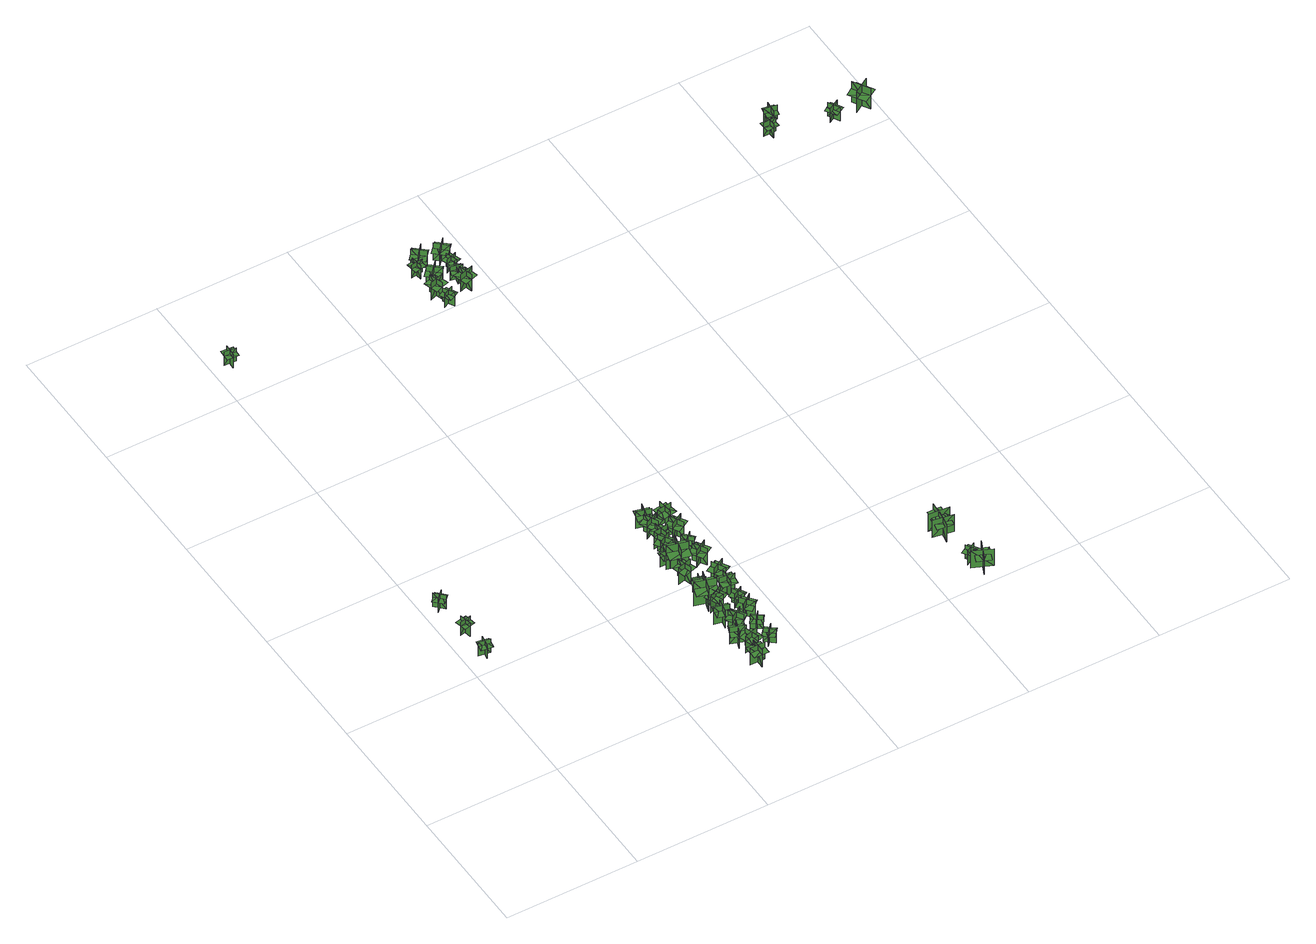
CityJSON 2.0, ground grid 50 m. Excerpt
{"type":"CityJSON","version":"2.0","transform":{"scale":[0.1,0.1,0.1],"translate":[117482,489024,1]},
"CityObjects":{
"tree1":{"type":"SolitaryVegetationObject","geometry":[{"type":"MultiSurface","lod":"1","boundaries":[[[0,1,2]],[[0,2,3]],[[4,5,6]],[[4,6,7]],[[8,9,10]],[[8,10,11]],[[8,11,12]],[[8,12,13]]]}]},
"tree2":{"type":"SolitaryVegetationObject","geometry":[{"type":"MultiSurface","lod":"1","boundaries":[[[14,15,16]],[[14,16,17]],[[18,19,20]],[[18,20,21]],[[22,23,24]],[[22,24,25]],[[22,25,26]],[[22,26,27]]]}]},
"tree3":{"type":"SolitaryVegetationObject","geometry":[{"type":"MultiSurface","lod":"1","boundaries":[[[28,29,30]],[[28,30,31]],[[32,33,34]],[[32,34,35]],[[36,37,38]],[[36,38,39]],[[36,39,40]],[[36,40,41]]]}]},
"tree4":{"type":"SolitaryVegetationObject","geometry":[{"type":"MultiSurface","lod":"1","boundaries":[[[42,43,44]],[[42,44,45]],[[46,47,48]],[[46,48,49]],[[50,51,52]],[[50,52,53]],[[50,53,54]],[[50,54,55]]]}]},
"tree5":{"type":"SolitaryVegetationObject","geometry":[{"type":"MultiSurface","lod":"1","boundaries":[[[56,57,58]],[[56,58,59]],[[60,61,62]],[[60,62,63]],[[64,65,66]],[[64,66,67]],[[64,67,68]],[[64,68,69]]]}]},
"tree6":{"type":"SolitaryVegetationObject","geometry":[{"type":"MultiSurface","lod":"1","boundaries":[[[70,71,72]],[[70,72,73]],[[74,75,76]],[[74,76,77]],[[78,79,80]],[[78,80,81]],[[78,81,82]],[[78,82,83]]]}]},
"tree7":{"type":"SolitaryVegetationObject","geometry":[{"type":"MultiSurface","lod":"1","boundaries":[[[84,85,86]],[[84,86,87]],[[88,89,90]],[[88,90,91]],[[92,93,94]],[[92,94,95]],[[92,95,96]],[[92,96,97]]]}]},
"tree8":{"type":"SolitaryVegetationObject","geometry":[{"type":"MultiSurface","lod":"1","boundaries":[[[98,99,100]],[[98,100,101]],[[102,103,104]],[[102,104,105]],[[106,107,108]],[[106,108,109]],[[106,109,110]],[[106,110,111]]]}]},
"tree9":{"type":"SolitaryVegetationObject","geometry":[{"type":"MultiSurface","lod":"1","boundaries":[[[112,113,114]],[[112,114,115]],[[116,117,118]],[[116,118,119]],[[120,121,122]],[[120,122,123]],[[120,123,124]],[[120,124,125]]]}]},
"tree10":{"type":"SolitaryVegetationObject","geometry":[{"type":"MultiSurface","lod":"1","boundaries":[[[126,127,128]],[[126,128,129]],[[130,131,132]],[[130,132,133]],[[134,135,136]],[[134,136,137]],[[134,137,138]],[[134,138,139]]]}]},
"tree11":{"type":"SolitaryVegetationObject","geometry":[{"type":"MultiSurface","lod":"1","boundaries":[[[140,141,142]],[[140,142,143]],[[144,145,146]],[[144,146,147]],[[148,149,150]],[[148,150,151]],[[148,151,152]],[[148,152,153]]]}]},
"tree12":{"type":"SolitaryVegetationObject","geometry":[{"type":"MultiSurface","lod":"1","boundaries":[[[154,155,156]],[[154,156,157]],[[158,159,160]],[[158,160,161]],[[162,163,164]],[[162,164,165]],[[162,165,166]],[[162,166,167]]]}]},
"tree13":{"type":"SolitaryVegetationObject","geometry":[{"type":"MultiSurface","lod":"1","boundaries":[[[168,169,170]],[[168,170,171]],[[172,173,174]],[[172,174,175]],[[176,177,178]],[[176,178,179]],[[176,179,180]],[[176,180,181]]]}]},
"tree14":{"type":"SolitaryVegetationObject","geometry":[{"type":"MultiSurface","lod":"1","boundaries":[[[182,183,184]],[[182,184,185]],[[186,187,188]],[[186,188,189]],[[190,191,192]],[[190,192,193]],[[190,193,194]],[[190,194,195]]]}]},
"tree15":{"type":"SolitaryVegetationObject","geometry":[{"type":"MultiSurface","lod":"1","boundaries":[[[196,197,198]],[[196,198,199]],[[200,201,202]],[[200,202,203]],[[204,205,206]],[[204,206,207]],[[204,207,208]],[[204,208,209]]]}]},
"tree16":{"type":"SolitaryVegetationObject","geometry":[{"type":"MultiSurface","lod":"1","boundaries":[[[210,211,212]],[[210,212,213]],[[214,215,216]],[[214,216,217]],[[218,219,220]],[[218,220,221]],[[218,221,222]],[[218,222,223]]]}]},
"tree17":{"type":"SolitaryVegetationObject","geometry":[{"type":"MultiSurface","lod":"1","boundaries":[[[224,225,226]],[[224,226,227]],[[228,229,230]],[[228,230,231]],[[232,233,234]],[[232,234,235]],[[232,235,236]],[[232,236,237]]]}]},
"tree18":{"type":"SolitaryVegetationObject","geometry":[{"type":"MultiSurface","lod":"1","boundaries":[[[238,239,240]],[[238,240,241]],[[242,243,244]],[[242,244,245]],[[246,247,248]],[[246,248,249]],[[246,249,250]],[[246,250,251]]]}]},
"tree19":{"type":"SolitaryVegetationObject","geometry":[{"type":"MultiSurface","lod":"1","boundaries":[[[252,253,254]],[[252,254,255]],[[256,257,258]],[[256,258,259]],[[260,261,262]],[[260,262,263]],[[260,263,264]],[[260,264,265]]]}]},
"tree20":{"type":"SolitaryVegetationObject","geometry":[{"type":"MultiSurface","lod":"1","boundaries":[[[266,267,268]],[[266,268,269]],[[270,271,272]],[[270,272,273]],[[274,275,276]],[[274,276,277]],[[274,277,278]],[[274,278,279]]]}]},
"tree21":{"type":"SolitaryVegetationObject","geometry":[{"type":"MultiSurface","lod":"1","boundaries":[[[280,281,282]],[[280,282,283]],[[284,285,286]],[[284,286,287]],[[288,289,290]],[[288,290,291]],[[288,291,292]],[[288,292,293]]]}]},
"tree22":{"type":"SolitaryVegetationObject","geometry":[{"type":"MultiSurface","lod":"1","boundaries":[[[294,295,296]],[[294,296,297]],[[298,299,300]],[[298,300,301]],[[302,303,304]],[[302,304,305]],[[302,305,306]],[[302,306,307]]]}]},
"tree23":{"type":"SolitaryVegetationObject","geometry":[{"type":"MultiSurface","lod":"1","boundaries":[[[308,309,310]],[[308,310,311]],[[312,313,314]],[[312,314,315]],[[316,317,318]],[[316,318,319]],[[316,319,320]],[[316,320,321]]]}]},
"tree24":{"type":"SolitaryVegetationObject","geometry":[{"type":"MultiSurface","lod":"1","boundaries":[[[322,323,324]],[[322,324,325]],[[326,327,328]],[[326,328,329]],[[330,331,332]],[[330,332,333]],[[330,333,334]],[[330,334,335]]]}]},
"tree25":{"type":"SolitaryVegetationObject","geometry":[{"type":"MultiSurface","lod":"1","boundaries":[[[336,337,338]],[[336,338,339]],[[340,341,342]],[[340,342,343]],[[344,345,346]],[[344,346,347]],[[344,347,348]],[[344,348,349]]]}]},
"tree26":{"type":"SolitaryVegetationObject","geometry":[{"type":"MultiSurface","lod":"1","boundaries":[[[350,351,352]],[[350,352,353]],[[354,355,356]],[[354,356,357]],[[358,359,360]],[[358,360,361]],[[358,361,362]],[[358,362,363]]]}]},
"tree27":{"type":"SolitaryVegetationObject","geometry":[{"type":"MultiSurface","lod":"1","boundaries":[[[364,365,366]],[[364,366,367]],[[368,369,370]],[[368,370,371]],[[372,373,374]],[[372,374,375]],[[372,375,376]],[[372,376,377]]]}]},
"tree28":{"type":"SolitaryVegetationObject","geometry":[{"type":"MultiSurface","lod":"1","boundaries":[[[378,379,380]],[[378,380,381]],[[382,383,384]],[[382,384,385]],[[386,387,388]],[[386,388,389]],[[386,389,390]],[[386,390,391]]]}]},
"tree29":{"type":"SolitaryVegetationObject","geometry":[{"type":"MultiSurface","lod":"1","boundaries":[[[392,393,394]],[[392,394,395]],[[396,397,398]],[[396,398,399]],[[400,401,402]],[[400,402,403]],[[400,403,404]],[[400,404,405]]]}]},
"tree30":{"type":"SolitaryVegetationObject","geometry":[{"type":"MultiSurface","lod":"1","boundaries":[[[406,407,408]],[[406,408,409]],[[410,411,412]],[[410,412,413]],[[414,415,416]],[[414,416,417]],[[414,417,418]],[[414,418,419]]]}]},
"tree31":{"type":"SolitaryVegetationObject","geometry":[{"type":"MultiSurface","lod":"1","boundaries":[[[420,421,422]],[[420,422,423]],[[424,425,426]],[[424,426,427]],[[428,429,430]],[[428,430,431]],[[428,431,432]],[[428,432,433]]]}]},
"tree32":{"type":"SolitaryVegetationObject","geometry":[{"type":"MultiSurface","lod":"1","boundaries":[[[434,435,436]],[[434,436,437]],[[438,439,440]],[[438,440,441]],[[442,443,444]],[[442,444,445]],[[442,445,446]],[[442,446,447]]]}]},
"tree33":{"type":"SolitaryVegetationObject","geometry":[{"type":"MultiSurface","lod":"1","boundaries":[[[448,449,450]],[[448,450,451]],[[452,453,454]],[[452,454,455]],[[456,457,458]],[[456,458,459]],[[456,459,460]],[[456,460,461]]]}]},
"tree34":{"type":"SolitaryVegetationObject","geometry":[{"type":"MultiSurface","lod":"1","boundaries":[[[462,463,464]],[[462,464,465]],[[466,467,468]],[[466,468,469]],[[470,471,472]],[[470,472,473]],[[470,473,474]],[[470,474,475]]]}]},
"tree35":{"type":"SolitaryVegetationObject","geometry":[{"type":"MultiSurface","lod":"1","boundaries":[[[476,477,478]],[[476,478,479]],[[480,481,482]],[[480,482,483]],[[484,485,486]],[[484,486,487]],[[484,487,488]],[[484,488,489]]]}]},
"tree36":{"type":"SolitaryVegetationObject","geometry":[{"type":"MultiSurface","lod":"1","boundaries":[[[490,491,492]],[[490,492,493]],[[494,495,496]],[[494,496,497]],[[498,499,500]],[[498,500,501]],[[498,501,502]],[[498,502,503]]]}]},
"tree37":{"type":"SolitaryVegetationObject","geometry":[{"type":"MultiSurface","lod":"1","boundaries":[[[504,505,506]],[[504,506,507]],[[508,509,510]],[[508,510,511]],[[512,513,514]],[[512,514,515]],[[512,515,516]],[[512,516,517]]]}]},
"tree38":{"type":"SolitaryVegetationObject","geometry":[{"type":"MultiSurface","lod":"1","boundaries":[[[518,519,520]],[[518,520,521]],[[522,523,524]],[[522,524,525]],[[526,527,528]],[[526,528,529]],[[526,529,530]],[[526,530,531]]]}]},
"tree39":{"type":"SolitaryVegetationObject","geometry":[{"type":"MultiSurface","lod":"1","boundaries":[[[532,533,534]],[[532,534,535]],[[536,537,538]],[[536,538,539]],[[540,541,542]],[[540,542,543]],[[540,543,544]],[[540,544,545]]]}]},
"tree40":{"type":"SolitaryVegetationObject","geometry":[{"type":"MultiSurface","lod":"1","boundaries":[[[546,547,548]],[[546,548,549]],[[550,551,552]],[[550,552,553]],[[554,555,556]],[[554,556,557]],[[554,557,558]],[[554,558,559]]]}]},
"tree41":{"type":"SolitaryVegetationObject","geometry":[{"type":"MultiSurface","lod":"1","boundaries":[[[560,561,562]],[[560,562,563]],[[564,565,566]],[[564,566,567]],[[568,569,570]],[[568,570,571]],[[568,571,572]],[[568,572,573]]]}]},
"tree42":{"type":"SolitaryVegetationObject","geometry":[{"type":"MultiSurface","lod":"1","boundaries":[[[574,575,576]],[[574,576,577]],[[578,579,580]],[[578,580,581]],[[582,583,584]],[[582,584,585]],[[582,585,586]],[[582,586,587]]]}]},
"tree43":{"type":"SolitaryVegetationObject","geometry":[{"type":"MultiSurface","lod":"1","boundaries":[[[588,589,590]],[[588,590,591]],[[592,593,594]],[[592,594,595]],[[596,597,598]],[[596,598,599]],[[596,597,600]],[[596,600,601]]]}]},
"tree44":{"type":"SolitaryVegetationObject","geometry":[{"type":"MultiSurface","lod":"1","boundaries":[[[602,603,604]],[[602,604,605]],[[606,607,608]],[[606,608,609]],[[610,611,612]],[[610,612,613]],[[610,611,614]],[[610,614,615]]]}]},
"tree45":{"type":"SolitaryVegetationObject","geometry":[{"type":"MultiSurface","lod":"1","boundaries":[[[616,617,618]],[[616,618,619]],[[620,621,622]],[[620,622,623]],[[624,625,626]],[[624,626,627]],[[624,625,628]],[[624,628,629]]]}]},
"tree46":{"type":"SolitaryVegetationObject","geometry":[{"type":"MultiSurface","lod":"1","boundaries":[[[630,631,632]],[[630,632,633]],[[634,635,636]],[[634,636,637]],[[638,639,640]],[[638,640,641]],[[638,639,642]],[[638,642,643]]]}]}
},
"vertices":[
[69,528,57],[26,535,57],[26,535,118],[69,528,118],[53,552,57],[45,508,57],[45,508,118],[53,552,118],[53,552,101],[31,556,101],[23,512,101],[45,508,101],[67,505,101],[74,548,101],
[42,670,57],[51,626,57],[51,626,118],[42,670,118],[26,645,57],[69,654,57],[69,654,118],[26,645,118],[26,645,101],[30,623,101],[73,632,101],[69,654,101],[65,675,101],[21,667,101],
[50,775,57],[19,807,57],[19,807,119],[50,775,119],[50,805,57],[19,774,57],[19,774,119],[50,805,119],[50,805,102],[35,821,102],[3,789,102],[19,774,102],[35,758,102],[66,789,102],
[43,2133,56],[41,2089,56],[41,2089,118],[43,2133,118],[21,2114,56],[65,2111,56],[65,2111,118],[21,2114,118],[21,2114,101],[20,2092,101],[64,2089,101],[65,2111,101],[67,2133,101],[22,2136,101],
[792,11,53],[793,66,53],[793,66,130],[792,11,130],[819,37,53],[763,37,53],[763,37,130],[819,37,130],[819,37,109],[819,65,109],[763,65,109],[763,37,109],[763,10,109],[818,9,109],
[757,154,54],[809,136,54],[809,136,131],[757,154,131],[772,121,54],[791,173,54],[791,173,131],[772,121,131],[772,121,109],[799,112,109],[817,164,109],[791,173,109],[765,182,109],[746,130,109],
[831,106,55],[778,91,55],[778,91,132],[831,106,132],[798,124,55],[814,71,55],[814,71,132],[798,124,132],[798,124,110],[772,116,110],[788,63,110],[814,71,110],[841,79,110],[825,132,110],
[813,247,54],[759,260,54],[759,260,131],[813,247,131],[794,279,54],[782,225,54],[782,225,131],[794,279,131],[794,279,109],[767,285,109],[755,231,109],[782,225,109],[808,219,109],[821,273,109],
[789,189,54],[835,220,54],[835,220,131],[789,189,131],[826,182,54],[795,227,54],[795,227,131],[826,182,131],[826,182,109],[849,197,109],[818,243,109],[795,227,109],[772,212,109],[803,166,109],
[777,320,54],[800,394,54],[800,394,162],[777,320,162],[823,344,54],[749,367,54],[749,367,162],[823,344,162],[823,344,132],[834,381,132],[760,404,132],[749,367,132],[737,330,132],[812,307,132],
[828,332,56],[778,307,56],[778,307,133],[828,332,133],[793,344,56],[817,294,56],[817,294,133],[793,344,133],[793,344,111],[768,332,111],[792,282,111],[817,294,111],[842,306,111],[818,356,111],
[856,108,54],[889,79,54],[889,79,116],[856,108,116],[858,79,54],[887,112,54],[887,112,116],[858,79,116],[858,79,99],[875,64,99],[904,98,99],[887,112,99],[870,127,99],[841,93,99],
[886,156,54],[851,182,54],[851,182,116],[886,156,116],[882,185,54],[856,150,54],[856,150,116],[882,185,116],[882,185,99],[864,198,99],[838,163,99],[856,150,99],[873,136,99],[900,172,99],
[805,435,55],[792,393,55],[792,393,116],[805,435,116],[779,421,55],[821,409,55],[821,409,116],[779,421,116],[779,421,99],[773,400,99],[815,388,99],[821,409,99],[827,430,99],[785,443,99],
[793,459,54],[778,513,54],[778,513,131],[793,459,131],[811,491,54],[758,477,54],[758,477,131],[811,491,131],[811,491,110],[804,518,110],[751,503,110],[758,477,110],[765,450,110],[819,465,110],
[854,257,54],[890,214,54],[890,214,131],[854,257,131],[851,220,54],[893,256,54],[893,256,131],[851,220,131],[851,220,109],[869,199,109],[911,235,109],[893,256,109],[875,277,109],[833,241,109],
[794,575,55],[749,577,55],[749,577,117],[794,575,117],[774,597,55],[772,553,55],[772,553,117],[774,597,117],[774,597,99],[752,598,99],[750,554,99],[772,553,99],[794,551,99],[796,595,99],
[790,512,53],[810,587,53],[810,587,161],[790,512,161],[835,538,53],[760,558,53],[760,558,161],[835,538,161],[835,538,130],[845,575,130],[770,595,130],[760,558,130],[750,520,130],[825,500,130],
[864,316,54],[887,278,54],[887,278,116],[864,316,116],[857,287,54],[894,310,54],[894,310,116],[857,287,116],[857,287,99],[868,268,99],[906,291,99],[894,310,99],[883,329,99],[845,306,99],
[817,635,55],[769,607,55],[769,607,131],[817,635,131],[781,644,55],[809,597,55],[809,597,131],[781,644,131],[781,644,110],[757,630,110],[785,583,110],[809,597,110],[833,610,110],[805,658,110],
[876,390,54],[870,335,54],[870,335,131],[876,390,131],[847,367,54],[902,361,54],[902,361,131],[847,367,131],[847,367,109],[844,340,109],[899,334,109],[902,361,109],[905,389,109],[850,395,109],
[809,638,54],[800,692,54],[800,692,131],[809,638,131],[831,668,54],[776,659,54],[776,659,131],[831,668,131],[831,668,110],[826,695,110],[772,686,110],[776,659,110],[781,631,110],[836,640,110],
[864,446,54],[891,398,54],[891,398,131],[864,446,131],[854,411,54],[902,438,54],[902,438,131],[854,411,131],[854,411,109],[867,387,109],[916,413,109],[902,438,109],[889,462,109],[841,435,109],
[780,709,55],[830,734,55],[830,734,131],[780,709,131],[815,697,55],[790,747,55],[790,747,131],[815,697,131],[815,697,110],[840,709,110],[815,759,110],[790,747,110],[766,734,110],[790,685,110],
[849,513,54],[896,542,54],[896,542,131],[849,513,131],[885,504,54],[856,551,54],[856,551,131],[885,504,131],[885,504,110],[909,519,110],[880,566,110],[856,551,110],[832,537,110],[861,490,110],
[795,737,55],[809,791,55],[809,791,132],[795,737,132],[827,756,55],[773,770,55],[773,770,132],[827,756,132],[827,756,110],[834,783,110],[780,796,110],[773,770,110],[767,743,110],[820,729,110],
[883,584,55],[852,616,55],[852,616,116],[883,584,116],[884,614,55],[852,583,55],[852,583,116],[884,614,116],[884,614,99],[868,630,99],[837,599,99],[852,583,99],[867,567,99],[899,598,99],
[848,660,54],[896,687,54],[896,687,131],[848,660,131],[883,649,54],[856,698,54],[856,698,131],[883,649,131],[883,649,110],[907,663,110],[880,711,110],[856,698,110],[832,684,110],[859,636,110],
[894,747,54],[839,740,54],[839,740,131],[894,747,131],[865,770,54],[873,715,54],[873,715,131],[865,770,131],[865,770,110],[838,766,110],[845,711,110],[873,715,110],[900,719,110],[892,774,110],
[760,2024,51],[812,2042,51],[812,2042,128],[760,2024,128],[792,2008,51],[775,2060,51],[775,2060,128],[792,2008,128],[792,2008,106],[819,2016,106],[801,2069,106],[775,2060,106],[749,2051,106],[766,1999,106],
[818,1993,48],[779,1973,48],[779,1973,109],[818,1993,109],[790,2002,48],[811,1963,48],[811,1963,109],[790,2002,109],[790,2002,92],[771,1992,92],[791,1953,92],[811,1963,92],[830,1973,92],[810,2013,92],
[757,2142,52],[801,2148,52],[801,2148,113],[757,2142,113],[781,2124,52],[775,2168,52],[775,2168,113],[781,2124,113],[781,2124,96],[803,2127,96],[797,2171,96],[775,2168,96],[753,2165,96],[759,2121,96],
[787,2102,50],[828,2065,50],[828,2065,127],[787,2102,127],[788,2065,50],[825,2106,50],[825,2106,127],[788,2065,127],[788,2065,105],[809,2047,105],[846,2088,105],[825,2106,105],[805,2125,105],[768,2083,105],
[789,2154,51],[825,2197,51],[825,2197,128],[789,2154,128],[826,2157,51],[784,2193,51],[784,2193,128],[826,2157,128],[826,2157,106],[844,2179,106],[801,2214,106],[784,2193,106],[766,2171,106],[808,2136,106],
[868,2016,39],[920,2032,39],[920,2032,116],[868,2016,116],[900,1999,39],[884,2052,39],[884,2052,116],[900,1999,116],[900,1999,94],[926,2007,94],[910,2060,94],[884,2052,94],[857,2044,94],[873,1991,94],
[886,2087,46],[875,2044,46],[875,2044,108],[886,2087,108],[861,2072,46],[904,2062,46],[904,2062,108],[861,2072,108],[861,2072,91],[855,2051,91],[898,2040,91],[904,2062,91],[909,2083,91],[866,2094,91],
[885,2136,44],[899,2094,44],[899,2094,105],[885,2136,105],[872,2109,44],[913,2124,44],[913,2124,105],[872,2109,105],[872,2109,88],[879,2088,88],[921,2103,88],[913,2124,88],[906,2145,88],[864,2130,88],
[866,2185,43],[906,2147,43],[906,2147,120],[866,2185,120],[867,2148,43],[905,2189,43],[905,2189,120],[867,2148,120],[867,2148,98],[887,2129,98],[925,2170,98],[905,2189,98],[884,2207,98],[847,2167,98],
[1674,127,5],[1636,103,5],[1636,103,66],[1674,127,66],[1645,133,5],[1668,96,5],[1668,96,66],[1645,133,66],[1645,133,49],[1626,122,49],[1650,84,49],[1668,96,49],[1687,108,49],[1664,145,49],
[1659,36,5],[1691,106,5],[1691,106,83],[1659,36,83],[1708,54,5],[1708,54,83],[1637,86,83],[1637,86,5],[1662,42,62],[1686,32,62],[1709,88,62],[1685,98,62],[1661,108,62],[1638,51,62],
[1604,272,4],[1680,258,4],[1680,258,82],[1604,272,82],[1633,229,4],[1633,229,82],[1648,305,82],[1648,305,4],[1611,271,61],[1607,245,61],[1667,236,61],[1671,262,61],[1674,287,61],[1614,296,61],
[1647,336,5],[1640,258,5],[1640,258,82],[1647,336,82],[1607,302,5],[1607,302,82],[1685,295,82],[1685,295,5],[1646,329,62],[1621,330,62],[1618,269,62],[1644,268,62],[1669,267,62],[1672,328,62],
[2104,2139,6],[2151,2141,6],[2151,2141,69],[2104,2139,69],[2128,2117,6],[2125,2164,6],[2125,2164,69],[2128,2117,69],[2104,2137,48],[2151,2140,48],[2150,2163,48],[2103,2161,48],[2152,2121,48],[2105,2118,48],
[2155,2162,12],[2162,2208,12],[2162,2208,75],[2155,2162,75],[2180,2181,12],[2134,2188,12],[2134,2188,75],[2180,2181,75],[2156,2162,54],[2163,2208,54],[2140,2212,54],[2133,2165,54],[2182,2205,54],[2175,2159,54],
[2333,2115,1],[2356,2074,1],[2356,2074,64],[2333,2115,64],[2325,2085,1],[2366,2108,1],[2366,2108,64],[2325,2085,64],[2332,2115,43],[2355,2074,43],[2376,2085,43],[2353,2126,43],[2339,2064,43],[2316,2105,43],
[2471,2069,2],[2434,2129,2],[2434,2129,96],[2471,2069,96],[2482,2115,2],[2422,2079,2],[2422,2079,96],[2482,2115,96],[2473,2070,64],[2436,2130,64],[2406,2112,64],[2442,2052,64],[2461,2145,64],[2497,2084,64]
]}
